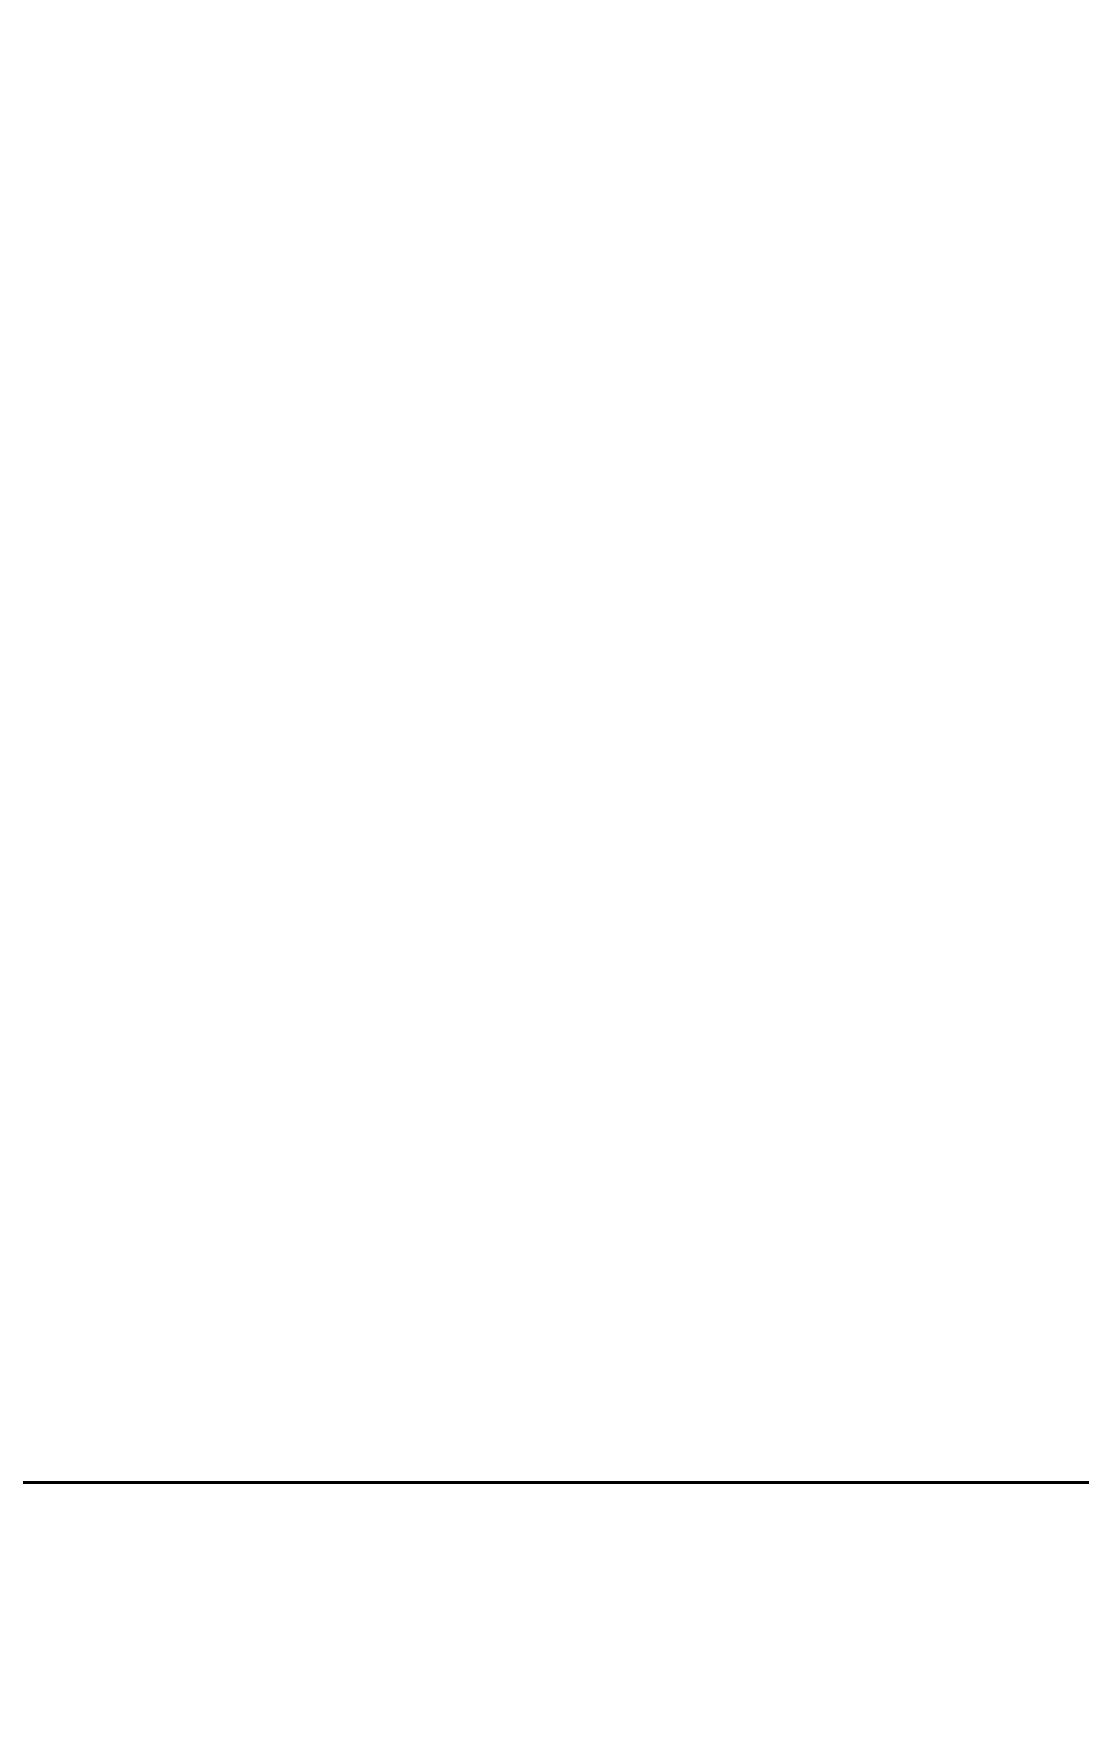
# Model space of a CAD drawing. Header units: millimetres. Extents: x 0 to 4756, y 0 to 3364.
# Drawn here: x 920.6 to 1031.6, y 795.3 to 972.8 of the extents above; entities that cross this region are included whole.
import ezdxf

# ---------------------------------------------------------------- set-up
doc = ezdxf.new("R2010")
doc.units = ezdxf.units.MM
doc.header["$LTSCALE"] = 4
doc.layers.add('가시적인 것(ISO)', color=3, linetype='Continuous', lineweight=40)
doc.layers.add('치수(ISO)', color=2, linetype='Continuous', lineweight=25)
doc.styles.add('치수 텍스트_PSTEK_POSCO', font='isocp.shx')
doc.dimstyles.new('치수_PSTEK_POSCO', dxfattribs={"dimscale": 4, "dimtxt": 5, "dimasz": 2.5, "dimexe": 2, "dimexo": 2.5, "dimgap": 1, "dimtad": 1, "dimrnd": 1e-08, "dimdsep": 46, "dimtxsty": '치수 텍스트_PSTEK_POSCO', "dimcen": 0.09, "dimdle": 10, "dimclrd": 7, "dimclre": 7, "dimclrt": 2, "dimadec": 1, "dimazin": 2, "dimtfac": 1, "dimtmove": 0, "dimatfit": 3, "dimfxl": 0, "dimtolj": 1, "dimlwd": -1, "dimlwe": -1, "dimarcsym": 0})

# ---------------------------------------------------------------- blocks, each defined once
blk = doc.blocks.new('*D24')
at = {"layer": 'Defpoints', "color": 0}
for p in [(2145.27, 987.57), (768.27, 528.82), (2145.27, 290.29)]:
    blk.add_point(p, dxfattribs=at)
at = {"layer": '치수(ISO)', "color": 7}
for p, q in [((2145.27, 977.57), (2145.27, 282.29)), ((768.27, 518.82), (768.27, 282.29)), ((778.27, 290.29), (2135.27, 290.29))]:
    blk.add_line(p, q, dxfattribs=at)
for points in [[(778.27, 291.95), (778.27, 288.62), (768.27, 290.29)], [(2135.27, 291.95), (2135.27, 288.62), (2145.27, 290.29)]]:
    blk.add_solid(points, dxfattribs=at)
at = {"layer": '치수(ISO)', "color": 2, "insert": (1433.77, 304.29), "char_height": 20, "attachment_point": 4, "style": '치수 텍스트_PSTEK_POSCO'}
blk.add_mtext('\\A1;1377', dxfattribs=at)

msp = doc.modelspace()

# ---------------------------------------------------------------- linework, layer by layer
at = {"layer": '가시적인 것(ISO)'}
msp.add_line((1430.7692, 818.8208), (900.7692, 818.8208), dxfattribs=at)

# ---------------------------------------------------------------- dimensions: what is measured, and where the dimension line sits
at = {"layer": '치수(ISO)', "color": 7}
dim = msp.add_linear_dim(base=(2145.2692, 290.2878), p1=(768.2692, 528.8208), p2=(2145.2692, 987.5708), angle=180, dimstyle='치수_PSTEK_POSCO', override={"dimdec": 2, "dimtp": 0, "dimtm": 0, "dimtdec": 2, "dimtofl": 0, "dimatfit": 1}, dxfattribs=at)
dim.commit()
dim.dimension.update_dxf_attribs({"geometry": '*D24', "text_midpoint": (1456.7692, 290.2878), "dimtype": 160})

doc.saveas('drawing.dxf')
